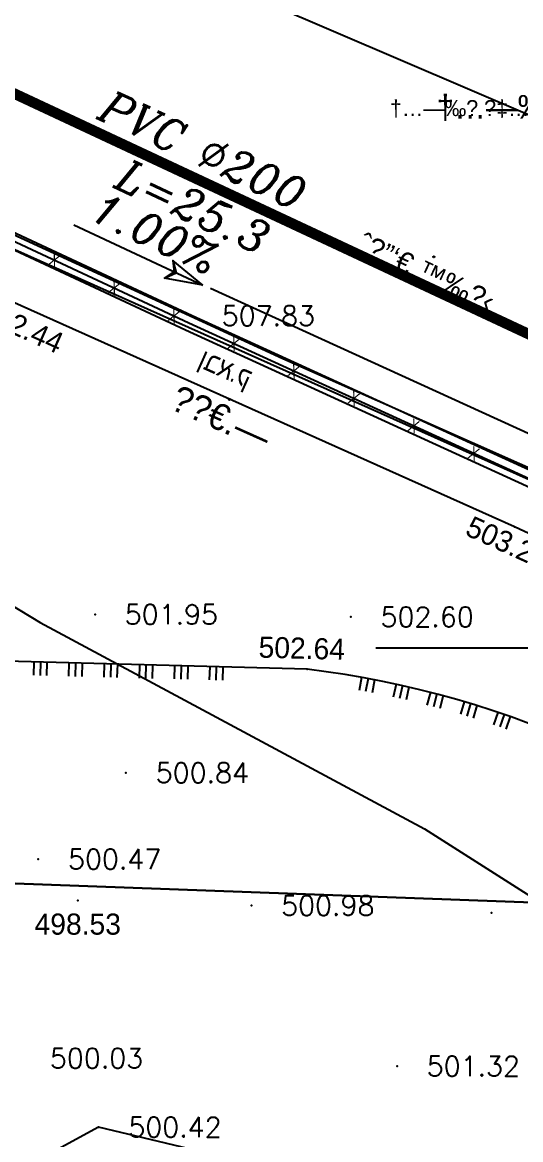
# Model space of a CAD drawing. Header units: metres. Extents: x 222509 to 223547, y 765290 to 766147.
# Drawn here: x 223092.9 to 223102.34, y 765777.2 to 765798.37 of the extents above; entities that cross this region are included whole.
import ezdxf
from ezdxf import colors
from ezdxf.entities.mleader import LeaderData, LeaderLine
from ezdxf.enums import TextEntityAlignment as Align
from ezdxf.math import Vec2, Vec3

# ---------------------------------------------------------------- set-up
doc = ezdxf.new("R2010")
doc.units = ezdxf.units.M
doc.linetypes.add('DASHED', pattern=[19.05, 12.7, -6.35])
for name, color, linetype in [('38', 8, 'Continuous'), ('biuv metuhnan 200', 240, 'Continuous'), ('Biuv-Metuhnan', 240, 'Continuous'), ('C1600', 3, 'Continuous'), ('GADER', 6, 'Continuous'), ('K', 8, 'Continuous'), ('M1501', 8, 'Continuous'), ('M2602', 8, 'Continuous'), ('M4902', 8, 'Continuous'), ('Maim-Kayam-Betol', 140, 'reka-biyuv$0$Reka_new$0$X_LINE-DASH2'), ('NOTE', 50, 'Continuous'), ('PNT', 8, 'Continuous'), ('PNTELEV', 5, 'Continuous'), ('R-M', 252, 'Continuous'), ('Sewage-man-names', 240, 'Continuous'), ('T', 8, 'Continuous')]:
    doc.layers.add(name, color=color, linetype=linetype)
for name, color, linetype, lineweight in [('C1602_0', 3, 'Continuous', 13), ('M1510', 8, 'Continuous', 25), ('M2401', 8, 'DASHED', 25), ('M2601', 8, 'Continuous', 25), ('M2605', 8, 'Continuous', 25)]:
    doc.layers.add(name, color=color, linetype=linetype, lineweight=lineweight)
doc.styles.add('GLONASS', font='techno_n.shx', dxfattribs={"width": 0.86})
doc.styles.add('HANIT_TEXT', font='hebtxt')
doc.styles.add('HEBTXT', font='HEBTXT.SHX', dxfattribs={"width": 0.86})
doc.styles.add('ITALIC', font='italic')
doc.styles.add('PTXT', font='txt.shx')
doc.styles.add('reka-biyuv$0$Reka_new$0$STANDARD', font='HEB')
doc.styles.get("Standard").update_dxf_attribs({"font": 'arial.ttf'})
doc.linetypes.add('reka-biyuv$0$Reka_new$0$X_LINE-DASH2', pattern='A,0.5,-0.25,0.5,-0.0002,["X",reka-biyuv$0$Reka_new$0$STANDARD,S=0.3,R=0,X=0,Y=-0.14],-0.2', length=1.4502)
doc.linetypes.add('SLOPE2_1-50_0-15_1-00', pattern='A,1.5,[90,scadline.shx,S=0.15,R=0,X=0,Y=0],1.5', length=3)

# ---------------------------------------------------------------- blocks, each defined once
blk = doc.blocks.new('G$C7550C811')
at = {"layer": 'Biuv-Metuhnan'}
for points in [[(-0.846, 0), (1.854, 0)], [(1.854, 0), (1.139, 0.182), (1.297, 0)], [(1.139, 0.182), (1.253, 0)], [(1.854, 0), (1.139, -0.182), (1.297, 0)], [(1.139, -0.182), (1.253, 0)]]:
    blk.add_lwpolyline(points, dxfattribs=at)
blk = doc.blocks.new('G$C48AC2FB6')
at = {"layer": 'Maim-Kayam-Betol'}
blk.add_lwpolyline([(223128.939, 765757.14), (223131.669, 765758.759), (223133.808, 765759.705), (223135.297, 765760.826), (223136.109, 765761.681), (223136.62, 765764.066), (223136.975, 765766.979), (223137, 765768.647), (223137.792, 765768.654), (223137.651, 765770.5), (223136.879, 765770.486), (223136.52, 765772.396), (223136.129, 765773.966), (223135.039, 765776.927), (223134.113, 765778.748), (223133.037, 765780.453), (223131.077, 765782.879), (223129.841, 765784.104), (223127.72, 765785.817), (223071.177, 765810.025)], dxfattribs=at)
blk = doc.blocks.new('SRVPNO1')
at = {"layer": 'PNTELEV', "color": 8, "style": 'PTXT'}
blk.add_attdef('ELEV2', (1.5, -0.5), '', height=1, dxfattribs=at)
blk = doc.blocks.new('G$C9B10AD15')
at = {"layer": 'GADER'}
blk.add_lwpolyline([(223102.867, 765750.639), (223107.731, 765752.845, 0.222322), (223109.233, 765757.085), (223108.564, 765762.659), (223116.39, 765765.917), (223118.669, 765761.143, 0.428928), (223122.797, 765759.486, 0.133732), (223124.228, 765760.52), (223126.931, 765764.433, 0.128739), (223127.489, 765770.43), (223125.764, 765774.785, 0.214233), (223117.271, 765783.143), (223106.671, 765787.818), (223096.054, 765792.674), (223077.601, 765801.3), (223057.898, 765810.53), (223046.621, 765815.7, -0.047574), (223039.174, 765820.352, -0.19257), (223031.748, 765835.088), (223031.287, 765840.87), (223030.625, 765850.447), (223029.608, 765865.945), (223024.761, 765868.858), (223023.624, 765876.642)], format="xyb", dxfattribs=at)
at = {"layer": 'K'}
for points in [[(223102.841, 765750.792), (223107.643, 765752.97, 0.220831), (223109.084, 765757.069), (223108.401, 765762.754), (223116.464, 765766.111), (223118.807, 765761.203, 0.42995), (223122.74, 765759.624, 0.133701), (223124.108, 765760.61), (223126.796, 765764.503, 0.127976), (223127.343, 765770.389), (223125.625, 765774.73, 0.214322), (223117.214, 765783.004), (223106.609, 765787.681), (223095.991, 765792.538), (223077.538, 765801.164), (223057.835, 765810.394), (223046.556, 765815.564, -0.047616), (223039.078, 765820.236, -0.192637), (223031.598, 765835.075), (223031.138, 765840.859), (223030.476, 765850.437), (223029.464, 765865.857), (223024.623, 765868.766), (223023.475, 765876.621)], [(223102.917, 765750.497), (223107.818, 765752.72, 0.223751), (223109.382, 765757.101), (223108.726, 765762.564), (223116.316, 765765.724), (223118.532, 765761.083, 0.427989), (223122.855, 765759.347, 0.13377), (223124.348, 765760.43), (223127.065, 765764.364, 0.129488), (223127.634, 765770.47), (223125.904, 765774.84, 0.214145), (223117.327, 765783.282), (223106.732, 765787.955), (223096.117, 765792.81), (223077.665, 765801.436), (223057.961, 765810.666), (223046.686, 765815.835, -0.047532), (223039.269, 765820.468, -0.192502), (223031.897, 765835.1), (223031.437, 765840.881), (223030.775, 765850.457), (223029.753, 765866.033), (223024.899, 765868.95), (223023.772, 765876.664)]]:
    blk.add_lwpolyline(points, format="xyb", dxfattribs=at)
at = {"layer": 'PNT', "color": 252}
for p in [(223096.117, 765792.81, 507.83), (223094.28, 765787.153, 501.949), (223099.124, 765787.106, 502.601), (223094.866, 765784.152, 500.839), (223093.205, 765782.515, 500.474), (223097.243, 765781.636, 500.975), (223101.791, 765781.496, 501.833), (223100, 765778.593, 501.316), (223094.348, 765777.437, 500.424)]:
    blk.add_point(p, dxfattribs=at)
at = {"layer": 'R-M'}
blk.add_lwpolyline([(223100.96, 765773.536), (223100.252, 765774.538), (223097.492, 765776.684), (223094.348, 765777.437), (223091.538, 765775.909), (223089.392, 765774.247)], dxfattribs=at)
at = {"layer": 'PNT', "color": 252}
ref = blk.add_blockref('SRVPNO1', (223096.117, 765792.81, 507.83), dxfattribs=dict(at, xscale=0.375, yscale=0.375, zscale=0.375))
ref.add_attrib('ELEV2', '507.83', (223096.679, 765792.623, 507.83), dxfattribs={"layer": 'PNTELEV', "color": 8, "height": 0.375, "style": 'PTXT'})
ref = blk.add_blockref('SRVPNO1', (223094.28, 765787.153, 501.949), dxfattribs=dict(at, xscale=0.375, yscale=0.375, zscale=0.375))
ref.add_attrib('ELEV2', '501.95', (223094.842, 765786.966, 501.949), dxfattribs={"layer": 'PNTELEV', "color": 8, "height": 0.375, "style": 'PTXT'})
ref = blk.add_blockref('SRVPNO1', (223099.124, 765787.106, 502.601), dxfattribs=dict(at, xscale=0.375, yscale=0.375, zscale=0.375))
ref.add_attrib('ELEV2', '502.60', (223099.687, 765786.919, 502.601), dxfattribs={"layer": 'PNTELEV', "color": 8, "height": 0.375, "style": 'PTXT'})
ref = blk.add_blockref('SRVPNO1', (223094.866, 765784.152, 500.839), dxfattribs=dict(at, xscale=0.375, yscale=0.375, zscale=0.375))
ref.add_attrib('ELEV2', '500.84', (223095.429, 765783.965, 500.839), dxfattribs={"layer": 'PNTELEV', "color": 8, "height": 0.375, "style": 'PTXT'})
ref = blk.add_blockref('SRVPNO1', (223093.205, 765782.515, 500.474), dxfattribs=dict(at, xscale=0.375, yscale=0.375, zscale=0.375))
ref.add_attrib('ELEV2', '500.47', (223093.767, 765782.328, 500.474), dxfattribs={"layer": 'PNTELEV', "color": 8, "height": 0.375, "style": 'PTXT'})
ref = blk.add_blockref('SRVPNO1', (223097.243, 765781.636, 500.975), dxfattribs=dict(at, xscale=0.375, yscale=0.375, zscale=0.375))
ref.add_attrib('ELEV2', '500.98', (223097.805, 765781.449, 500.975), dxfattribs={"layer": 'PNTELEV', "color": 8, "height": 0.375, "style": 'PTXT'})
ref = blk.add_blockref('SRVPNO1', (223092.861, 765778.743, 500.029), dxfattribs=dict(at, xscale=0.375, yscale=0.375, zscale=0.375))
ref.add_attrib('ELEV2', '500.03', (223093.424, 765778.556, 500.029), dxfattribs={"layer": 'PNTELEV', "color": 8, "height": 0.375, "style": 'PTXT'})
ref = blk.add_blockref('SRVPNO1', (223100, 765778.593, 501.316), dxfattribs=dict(at, xscale=0.375, yscale=0.375, zscale=0.375))
ref.add_attrib('ELEV2', '501.32', (223100.562, 765778.405, 501.316), dxfattribs={"layer": 'PNTELEV', "color": 8, "height": 0.375, "style": 'PTXT'})
ref = blk.add_blockref('SRVPNO1', (223094.348, 765777.437, 500.424), dxfattribs=dict(at, xscale=0.375, yscale=0.375, zscale=0.375))
ref.add_attrib('ELEV2', '500.42', (223094.91, 765777.25, 500.424), dxfattribs={"layer": 'PNTELEV', "color": 8, "height": 0.375, "style": 'PTXT'})
at = {"layer": '38', "style": 'HEBTXT'}
blk.add_text('†…—‰\x90', height=0.45, dxfattribs=at).set_placement((223100.748, 765796.545, 507.96))
at = {"layer": 'GADER', "style": 'GLONASS', "text_generation_flag": 2, "width": 0.86}
for rotation, p in [(334.9447, (223093.508, 765793.864)), (334.9447, (223094.641, 765793.335)), (334.9447, (223095.773, 765792.805)), (335.422, (223096.909, 765792.283)), (335.422, (223098.045, 765791.763)), (335.422, (223099.182, 765791.243)), (335.422, (223100.319, 765790.723)), (335.422, (223101.456, 765790.203))]:
    blk.add_text('X', height=0.25, rotation=rotation, dxfattribs=at).set_placement(p, align=Align.MIDDLE_CENTER)
at = {"layer": 'T', "style": 'GLONASS', "text_generation_flag": 2, "width": 0.86}
blk.add_text('ק.אבן', height=0.375, rotation=335.8858, dxfattribs=at).set_placement((223097.151, 765791.434))
blk = doc.blocks.new('M4902_S')
for radius in [0.5, 0.05]:
    blk.add_circle((0, 0), radius)
at = {"style": 'HANIT_TEXT'}
blk.add_attdef('NAME', text='', height=1, dxfattribs=at).set_placement((0, -1), align=Align.TOP_CENTER)
blk.add_attdef('DESC', text='', height=1, dxfattribs=at).set_placement((-1, -2.5), align=Align.TOP_RIGHT)
blk.add_attdef('MARK', text='', height=1, dxfattribs=at).set_placement((0, -2.5), align=Align.TOP_LEFT)
at = {"style": 'HANIT_TEXT', "flags": 1}
blk.add_attdef('OWNER', text='', height=1, dxfattribs=at).set_placement((0, -4), align=Align.TOP_CENTER)
blk = doc.blocks.new('G$CFB36F9AD')
at = {"layer": 'M1510', "linetype": 'SLOPE2_1-50_0-15_1-00', "flags": 128}
blk.add_lwpolyline([(223100.96, 765773.536), (223100.252, 765774.538), (223097.492, 765776.684), (223094.348, 765777.437), (223091.538, 765775.909), (223089.392, 765774.247)], dxfattribs=at)
at = {"layer": 'M2601'}
blk.add_lwpolyline([(223102.867, 765750.639), (223107.731, 765752.845, 0.222322), (223109.233, 765757.085), (223108.564, 765762.659), (223116.39, 765765.917), (223118.669, 765761.143, 0.428928), (223122.797, 765759.486, 0.133732), (223124.228, 765760.52), (223126.931, 765764.433, 0.128739), (223127.489, 765770.43), (223125.764, 765774.785, 0.214233), (223117.271, 765783.143), (223106.671, 765787.818), (223096.054, 765792.674), (223077.601, 765801.3), (223057.898, 765810.53), (223046.621, 765815.7, -0.047574), (223039.174, 765820.352, -0.19257), (223031.748, 765835.088), (223031.287, 765840.87), (223030.625, 765850.447), (223029.608, 765865.945), (223024.761, 765868.858), (223023.624, 765876.642)], format="xyb", dxfattribs=at)
at = {"layer": 'M2605'}
for points in [[(223102.841, 765750.792), (223107.643, 765752.97, 0.220831), (223109.084, 765757.069), (223108.401, 765762.754), (223116.464, 765766.111), (223118.807, 765761.203, 0.42995), (223122.74, 765759.624, 0.133701), (223124.108, 765760.61), (223126.796, 765764.503, 0.127976), (223127.343, 765770.389), (223125.625, 765774.73, 0.214322), (223117.214, 765783.004), (223106.609, 765787.681), (223095.991, 765792.538), (223077.538, 765801.164), (223057.835, 765810.394), (223046.556, 765815.564, -0.047616), (223039.078, 765820.236, -0.192637), (223031.598, 765835.075), (223031.138, 765840.859), (223030.476, 765850.437), (223029.464, 765865.857), (223024.623, 765868.766), (223023.475, 765876.621)], [(223102.917, 765750.497), (223107.818, 765752.72, 0.223751), (223109.382, 765757.101), (223108.726, 765762.564), (223116.316, 765765.724), (223118.532, 765761.083, 0.427989), (223122.855, 765759.347, 0.13377), (223124.348, 765760.43), (223127.065, 765764.364, 0.129488), (223127.634, 765770.47), (223125.904, 765774.84, 0.214145), (223117.327, 765783.282), (223106.732, 765787.955), (223096.117, 765792.81), (223077.665, 765801.436), (223057.961, 765810.666), (223046.686, 765815.835, -0.047532), (223039.269, 765820.468, -0.192502), (223031.897, 765835.1), (223031.437, 765840.881), (223030.775, 765850.457), (223029.753, 765866.033), (223024.899, 765868.95), (223023.772, 765876.664)]]:
    blk.add_lwpolyline(points, format="xyb", dxfattribs=at)
at = {"layer": 'PNT'}
for p in [(223096.117, 765792.81, 507.83), (223094.28, 765787.153, 501.949), (223099.124, 765787.106, 502.601), (223094.866, 765784.152, 500.839), (223093.205, 765782.515, 500.474), (223097.243, 765781.636, 500.975), (223101.791, 765781.496, 501.833), (223100, 765778.593, 501.316), (223094.348, 765777.437, 500.424)]:
    blk.add_point(p, dxfattribs=at)
at = {"layer": 'M4902'}
ref = blk.add_blockref('M4902_S', (223102.696, 765796.696, 507.96), dxfattribs=dict(at, xscale=0.3040000000037253, yscale=0.3040000000037253, zscale=0.1520000000019763))
ref.add_attrib('MARK', '†…—‰\x90 \x9a‡…™', dxfattribs={"layer": '0', "height": 0.304, "style": 'HANIT_TEXT'}).set_placement((223099.866, 765796.899, 507.96), align=Align.TOP_LEFT)
at = {"layer": 'PNT'}
ref = blk.add_blockref('SRVPNO1', (223096.117, 765792.81, 507.83), dxfattribs=dict(at, xscale=0.375, yscale=0.375, zscale=0.375))
ref.add_attrib('ELEV2', '507.83', (223096.679, 765792.623, 507.83), dxfattribs={"layer": 'PNTELEV', "color": 8, "height": 0.375, "style": 'PTXT'})
ref = blk.add_blockref('SRVPNO1', (223094.28, 765787.153, 501.949), dxfattribs=dict(at, xscale=0.375, yscale=0.375, zscale=0.375))
ref.add_attrib('ELEV2', '501.95', (223094.842, 765786.966, 501.949), dxfattribs={"layer": 'PNTELEV', "color": 8, "height": 0.375, "style": 'PTXT'})
ref = blk.add_blockref('SRVPNO1', (223099.124, 765787.106, 502.601), dxfattribs=dict(at, xscale=0.375, yscale=0.375, zscale=0.375))
ref.add_attrib('ELEV2', '502.60', (223099.687, 765786.919, 502.601), dxfattribs={"layer": 'PNTELEV', "color": 8, "height": 0.375, "style": 'PTXT'})
ref = blk.add_blockref('SRVPNO1', (223094.866, 765784.152, 500.839), dxfattribs=dict(at, xscale=0.375, yscale=0.375, zscale=0.375))
ref.add_attrib('ELEV2', '500.84', (223095.429, 765783.965, 500.839), dxfattribs={"layer": 'PNTELEV', "color": 8, "height": 0.375, "style": 'PTXT'})
ref = blk.add_blockref('SRVPNO1', (223093.205, 765782.515, 500.474), dxfattribs=dict(at, xscale=0.375, yscale=0.375, zscale=0.375))
ref.add_attrib('ELEV2', '500.47', (223093.767, 765782.328, 500.474), dxfattribs={"layer": 'PNTELEV', "color": 8, "height": 0.375, "style": 'PTXT'})
ref = blk.add_blockref('SRVPNO1', (223097.243, 765781.636, 500.975), dxfattribs=dict(at, xscale=0.375, yscale=0.375, zscale=0.375))
ref.add_attrib('ELEV2', '500.98', (223097.805, 765781.449, 500.975), dxfattribs={"layer": 'PNTELEV', "color": 8, "height": 0.375, "style": 'PTXT'})
ref = blk.add_blockref('SRVPNO1', (223092.861, 765778.743, 500.029), dxfattribs=dict(at, xscale=0.375, yscale=0.375, zscale=0.375))
ref.add_attrib('ELEV2', '500.03', (223093.424, 765778.556, 500.029), dxfattribs={"layer": 'PNTELEV', "color": 8, "height": 0.375, "style": 'PTXT'})
ref = blk.add_blockref('SRVPNO1', (223100, 765778.593, 501.316), dxfattribs=dict(at, xscale=0.375, yscale=0.375, zscale=0.375))
ref.add_attrib('ELEV2', '501.32', (223100.562, 765778.405, 501.316), dxfattribs={"layer": 'PNTELEV', "color": 8, "height": 0.375, "style": 'PTXT'})
ref = blk.add_blockref('SRVPNO1', (223094.348, 765777.437, 500.424), dxfattribs=dict(at, xscale=0.375, yscale=0.375, zscale=0.375))
ref.add_attrib('ELEV2', '500.42', (223094.91, 765777.25, 500.424), dxfattribs={"layer": 'PNTELEV', "color": 8, "height": 0.375, "style": 'PTXT'})
at = {"layer": 'M2601', "style": 'GLONASS', "text_generation_flag": 2, "width": 0.86}
for rotation, p in [(334.9447, (223093.508, 765793.864)), (334.9447, (223094.641, 765793.335)), (334.9447, (223095.773, 765792.805)), (335.422, (223096.909, 765792.283)), (335.422, (223098.045, 765791.763)), (335.422, (223099.182, 765791.243)), (335.422, (223100.319, 765790.723)), (335.422, (223101.456, 765790.203))]:
    blk.add_text('X', height=0.25, rotation=rotation, dxfattribs=at).set_placement(p, align=Align.MIDDLE_CENTER)
at = {"layer": 'M2605', "style": 'GLONASS', "text_generation_flag": 2, "width": 0.86}
blk.add_text('ק.אבן', height=0.375, rotation=335.8858, dxfattribs=at).set_placement((223097.151, 765791.434))
blk = doc.blocks.new('M1502_P')
blk.add_point((0, 0))
at = {"style": 'HANIT_TEXT', "flags": 1}
blk.add_attdef('NAME', text='', height=1.6, dxfattribs=at).set_placement((0, 0.5), align=Align.BOTTOM_CENTER)
at = {"style": 'HANIT_TEXT'}
blk.add_attdef('HEIGHT', text='', height=1.6, dxfattribs=at).set_placement((0, -1), align=Align.TOP_CENTER)
at = {"style": 'HANIT_TEXT', "flags": 1}
blk.add_attdef('MARK', text='', height=1.6, dxfattribs=at).set_placement((0, -3), align=Align.TOP_CENTER)
blk = doc.blocks.new('C1692')
at = {"color": 255}
blk.add_circle((0, 0), 0.05, dxfattribs=at)
at = {"style": 'HEBTXT'}
blk.add_attdef('TEXT', text='', height=2, dxfattribs=at).set_placement((0, 1.5), align=Align.MIDDLE)
blk = doc.blocks.new('M2401_A')
blk.add_circle((0, 0), 0.05)
at = {"style": 'HANIT_TEXT'}
for tag, p in [('MARK', (0, -0.5)), ('DESC', (0, -3))]:
    blk.add_attdef(tag, text='', height=1.6, dxfattribs=at).set_placement(p, align=Align.TOP_CENTER)
blk = doc.blocks.new('M1510_G')
at = {"color": 17}
for p, q in [((-0.5, 0), (-0.5, 1)), ((0, 0), (0, 1)), ((0.5, 0), (0.5, 1))]:
    blk.add_line(p, q, dxfattribs=at)
blk = doc.blocks.new('G$C17BD8FF4')
at = {"layer": 'C1600'}
for points in [[(223157.168, 765728.369), (223146.76, 765724.5), (223141.036, 765735.955), (223133.69, 765739.09), (223136.907, 765753.993), (223138.078, 765759.419), (223139.219, 765762.688), (223140.203, 765767.125), (223118.781, 765777.812), (223115.25, 765779.25), (223109.281, 765780.75), (223105.984, 765781.312), (223102.734, 765781.688), (223092.594, 765782.062), (223071.469, 765782.875), (223066.641, 765783.062), (223008.922, 765784.875), (222997.891, 765778.812), (222964.641, 765784.125)], [(222964.641, 765784.125), (222997.891, 765778.812), (223008.922, 765784.875), (223066.641, 765783.062), (223071.469, 765782.875), (223092.594, 765782.062), (223102.734, 765781.688), (223105.984, 765781.312), (223109.281, 765780.75), (223115.25, 765779.25), (223118.781, 765777.812), (223140.203, 765767.125), (223139.219, 765762.688), (223138.078, 765759.419), (223113.989, 765771.606), (223104.92, 765773.745), (223010.981, 765776.807), (222999.582, 765770.71), (222962.172, 765776.227)]]:
    blk.add_lwpolyline(points, dxfattribs=at)
at = {"layer": 'C1602_0'}
for points in [[(223050.5, 765825.438), (223144.234, 765781.312), (223140.203, 765767.125), (223118.781, 765777.812), (223115.25, 765779.25), (223109.281, 765780.75), (223105.984, 765781.312), (223102.734, 765781.688), (223092.594, 765782.062), (223071.469, 765782.875), (223066.641, 765783.062), (223008.922, 765784.875), (222997.891, 765778.812), (222964.641, 765784.125)], [(222964.641, 765784.125), (222997.891, 765778.812), (223008.922, 765784.875), (223066.641, 765783.062), (223071.469, 765782.875), (223092.594, 765782.062), (223102.734, 765781.688), (223105.984, 765781.312), (223109.281, 765780.75), (223115.25, 765779.25), (223118.781, 765777.812), (223140.203, 765767.125), (223139.219, 765762.688), (223138.078, 765759.419), (223113.989, 765771.606), (223104.92, 765773.745), (223010.981, 765776.807), (222999.582, 765770.71), (222962.172, 765776.227)]]:
    blk.add_lwpolyline(points, dxfattribs=at)
at = {"layer": 'M1510'}
blk.add_lwpolyline([(223106.001, 765776.201, 0.044734), (223108.314, 765778.313, 0.337429), (223108.539, 765781.251, 0.164341), (223098.298, 765786.113), (223078.083, 765786.651)], format="xyb", dxfattribs=at)
at = {"layer": 'M2602'}
for points in [[(223112.083, 765763.938), (223116.327, 765765.771), (223118.507, 765761.147, 0.294545), (223122.838, 765759.317, 0.314922), (223128.024, 765767.358, 0.073137), (223126.384, 765773.763, 0.117544), (223122.874, 765779.606, 0.062738), (223118.82, 765782.38), (223112.838, 765785.08), (223092.458, 765794.193)], [(223111.871, 765764.831), (223116.826, 765766.939), (223119.134, 765761.152, 0.380841), (223123.757, 765760.446, 0.256683), (223127.217, 765767.348, 0.096237), (223125.419, 765774.47, 0.1737), (223118.144, 765781.714), (223108.865, 765785.727), (223102.223, 765788.81), (223092.082, 765793.353)]]:
    blk.add_lwpolyline(points, format="xyb", dxfattribs=at)
at = {"layer": 'M1501'}
ref = blk.add_blockref('M1502_P', (223092.082, 765793.353, 502.438), dxfattribs=dict(at, xscale=0.25, yscale=0.25, zscale=0.25, rotation=155.8684109347706))
ref.add_attrib('HEIGHT', '502.44', dxfattribs={"layer": '0', "height": 0.4, "rotation": 335.8684, "style": 'HANIT_TEXT'}).set_placement((223092.978, 765792.785), align=Align.TOP_CENTER)
ref = blk.add_blockref('M1502_P', (223102.223, 765788.81, 503.26), dxfattribs=dict(at, xscale=0.25, yscale=0.25, zscale=0.25, rotation=155.4846091170821))
ref.add_attrib('HEIGHT', '503.26', dxfattribs={"layer": '0', "height": 0.4, "rotation": 335.4846, "style": 'HANIT_TEXT'}).set_placement((223102.178, 765788.693), align=Align.TOP_CENTER)
ref = blk.add_blockref('M1502_P', (223098.298, 765786.113, 502.638), dxfattribs=dict(at, xscale=0.25, yscale=0.25, zscale=0.25, rotation=358.4754956885433))
ref.add_attrib('HEIGHT', '502.64', dxfattribs={"layer": '0', "height": 0.4, "rotation": 358.4755, "style": 'HANIT_TEXT'}).set_placement((223098.202, 765786.713), align=Align.TOP_CENTER)
ref = blk.add_blockref('M1502_P', (223093.952, 765781.735, 498.533), dxfattribs=dict(at, xscale=0.25, yscale=0.25, zscale=0.25))
ref.add_attrib('HEIGHT', '498.53', dxfattribs={"layer": '0', "height": 0.4, "style": 'HANIT_TEXT'}).set_placement((223093.952, 765781.485), align=Align.TOP_CENTER)
at = {"layer": 'M1510', "xscale": 0.25, "yscale": 0.25, "zscale": 0.25}
for p, rotation in [((223093.244, 765786.247, 499.169), 178.4754956885434), ((223093.911, 765786.23, 499.169), 178.4754956885434), ((223094.577, 765786.212, 499.169), 178.4754956885434), ((223095.244, 765786.194, 499.169), 178.4754956885434), ((223095.91, 765786.177, 499.169), 178.4754956885434), ((223096.576, 765786.159, 499.169), 178.4754956885434), ((223099.451, 765785.938), 169.4946841782266), ((223100.104, 765785.804), 167.3380147669093), ((223100.752, 765785.646), 165.1813453555921), ((223101.393, 765785.463), 163.0246759442748), ((223102.027, 765785.257), 160.8680065329576)]:
    blk.add_blockref('M1510_G', p, dxfattribs=dict(at, rotation=rotation))
at = {"layer": 'M2401', "xscale": 0.25, "yscale": 0.25, "zscale": 0.25, "rotation": 335.1008073000669}
blk.add_blockref('M2401_A', (223100.697, 765793.928), dxfattribs=at).add_auto_attribs({'MARK': 'ˆ\x8c”‘€ ™‰\x81‹'})
at = {"layer": 'M2602'}
ref = blk.add_blockref('C1692', (223096.825, 765791.228), dxfattribs=dict(at, xscale=0.25, yscale=0.25, zscale=0.25, rotation=155.8684109347706))
ref.add_attrib('TEXT', '\x8f\x81€.—', dxfattribs={"layer": '0', "height": 0.5, "rotation": 335.8684, "style": 'HEBTXT'}).set_placement((223096.672, 765790.886), align=Align.MIDDLE)
blk = doc.blocks.new('G$CEBE070F1')
at = {"layer": 'M1510'}
blk.add_polyline3d([(223040.62, 765816.28, 505.92), (223050.17, 765810.06, 505.42), (223056.9, 765806.57, 504.84), (223070.83, 765799.37, 503.65), (223084.56, 765792.26, 502.77), (223093.24, 765787, 502.86), (223100.52, 765783.09, 503.43), (223104.39, 765780.63, 503.81), (223107.44, 765778.08, 504.15), (223108.12, 765776.44, 504.16), (223108.58, 765775.35, 504.16), (223107.17, 765773, 504.18)], dxfattribs=at)
at = {"layer": 'M2401'}
blk.add_polyline3d([(223040.94, 765819.73, 508.9), (223046.14, 765816.55, 508.55), (223055.05, 765812.4, 508.06), (223079.14, 765801.25, 507.9), (223108.24, 765787.96, 508.72), (223110.85, 765788.59, 508.76), (223114.39, 765786.36, 508.83), (223115, 765785.89, 508.84), (223115.69, 765785.18, 508.84), (223116.46, 765784.25, 508.84), (223122.27, 765781.05, 508.86), (223125.58, 765777.51, 509), (223128.11, 765772.27, 509.41), (223128.54, 765768.43, 509.62), (223127.61, 765764.62, 509.85), (223125.69, 765761.38, 510.31), (223123.82, 765759.48, 510.49), (223122.38, 765758.84, 510.56), (223120.42, 765758.29, 510.52), (223118.29, 765758.32, 510.53)], dxfattribs=at)
at = {"layer": 'M2605'}
blk.add_polyline3d([(223030.67, 765847.52, 510.84), (223031.82, 765834.44, 509.76), (223033.48, 765828.24, 509.34), (223036.42, 765822.93, 509.07), (223041.18, 765818.68, 508.83), (223047.67, 765815.15, 508.43), (223059.02, 765810, 508.02), (223078.06, 765801.12, 507.94), (223097.84, 765792, 508.45), (223108.54, 765787.25, 508.75), (223116.92, 765783.31, 508.88), (223121.66, 765780.6, 508.89), (223124.63, 765776.83, 509.09), (223126.89, 765771.88, 509.44), (223127.43, 765768.19, 509.75), (223126.76, 765764.58, 510.07), (223124.74, 765761.65, 510.43), (223122.92, 765759.87, 510.59), (223121.27, 765759.36, 510.59), (223120.16, 765759.57, 510.6), (223119.2, 765760.52, 510.6), (223116.6, 765766.07, 510.6), (223108.73, 765762.85, 510.87), (223108.8, 765761.85, 510.86)], dxfattribs=at)
blk = doc.blocks.new('G$CDE37A9AE')
at = {"layer": 'biuv metuhnan 200'}
blk.add_lwpolyline([(223106.03, 765787.05, 0.2, 0.2, 0), (223107.425, 765790.158, 0.2, 0.2, 0), (223084.483, 765800.889, 0.2, 0.2, 0), (223048.217, 765817.764, 0.2, 0.2, 0), (223037.518, 765826.032, 0.2, 0.2, 0), (223033.914, 765839.765, 0.2, 0.2, 0), (223032.453, 765868.688, 0.2, 0.2, 0), (223030.849, 765897.18, 0.2, 0.2, 0), (223030.849, 765897.18, 0.2, 0.2, 0), (223030.849, 765897.18, 0.2, 0.2, 0), (223033.905, 765926.162, 0.2, 0.2, 0), (223059.708, 765933.144, 0.2, 0.2, 0), (223080.854, 765914.734, 0.2, 0.2, 0), (223096.759, 765902.355, 0.2, 0.2, 0), (223125.418, 765880.054, 0.2, 0.2, 0), (223138.543, 765869.981, 0.2, 0.2, 0), (223150.893, 765861.006, 0.2, 0.2, 0), (223163.22, 765851.088, 0.2, 0.2, 0), (223181.823, 765834.302, 0.2, 0.2, 0), (223199.904, 765817.6, 0.2, 0.2, 0), (223229.17, 765790.332, 0.2, 0.2, 0), (223256.284, 765764.886, 0.2, 0.2, 0)], format="xyseb", dxfattribs=at)
at = {"layer": 'NOTE', "rotation": 334.932584149231}
blk.add_blockref('G$C7550C811', (223094.643, 765794.175), dxfattribs=at)
at = {"layer": 'Sewage-man-names', "style": 'ITALIC'}
for s, p in [('PVC %%C200', (223094.302, 765796.567)), ('L=25.3', (223094.617, 765795.266)), ('1.00%', (223094.149, 765794.647))]:
    blk.add_text(s, height=0.6, rotation=334.8968, dxfattribs=at).set_placement(p)
at = {"layer": 'Sewage-man-names'}
ml = blk.add_multileader_mtext('Standard', dxfattribs=at)
ml.set_content(' ', color=256)
ml.set_leader_properties()
ml.build(insert=Vec2(0, 0))
ml.multileader.update_dxf_attribs({"dogleg_length": 3.32, "arrow_head_size": 0.3})
ctx = ml.context
ctx.base_point, ctx.arrow_head_size, ctx.plane_origin = Vec3(223094.044, 765786.516), 0.3, Vec3(223105.437, 765786.583)
ctx.text_align_type = 2
notes = []
notes.append((ctx, [(0, (1, 1, 0), (223103.277, 765786.516), (-1, 0), 3.68, [(0, [(223105.747, 765786.953)], 0, [])])]))
ctx.mtext.insert, ctx.mtext.alignment, ctx.mtext.flow_direction = Vec3(223097.597, 765788.517), 3, 5
for ctx, leaders in notes:
    for number, flags, end, landing, length, lines in leaders:
        leader = LeaderData()
        leader.index, (leader.has_last_leader_line, leader.has_dogleg_vector, leader.attachment_direction) = number, flags
        leader.last_leader_point, leader.dogleg_vector, leader.dogleg_length = Vec3(end), Vec3(landing), length
        for number, points, colour, breaks in lines:
            line = LeaderLine()
            line.index, line.vertices, line.color, line.breaks = number, Vec3.list(points), colors.encode_raw_color(colour), breaks
            leader.lines.append(line)
        ctx.leaders.append(leader)

msp = doc.modelspace()

# ---------------------------------------------------------------- block references
for name in ['G$CEBE070F1', 'G$C48AC2FB6', 'G$CDE37A9AE', 'G$C9B10AD15', 'G$CFB36F9AD', 'G$C17BD8FF4']:
    msp.add_blockref(name, (0, 0))

doc.saveas('drawing.dxf')
